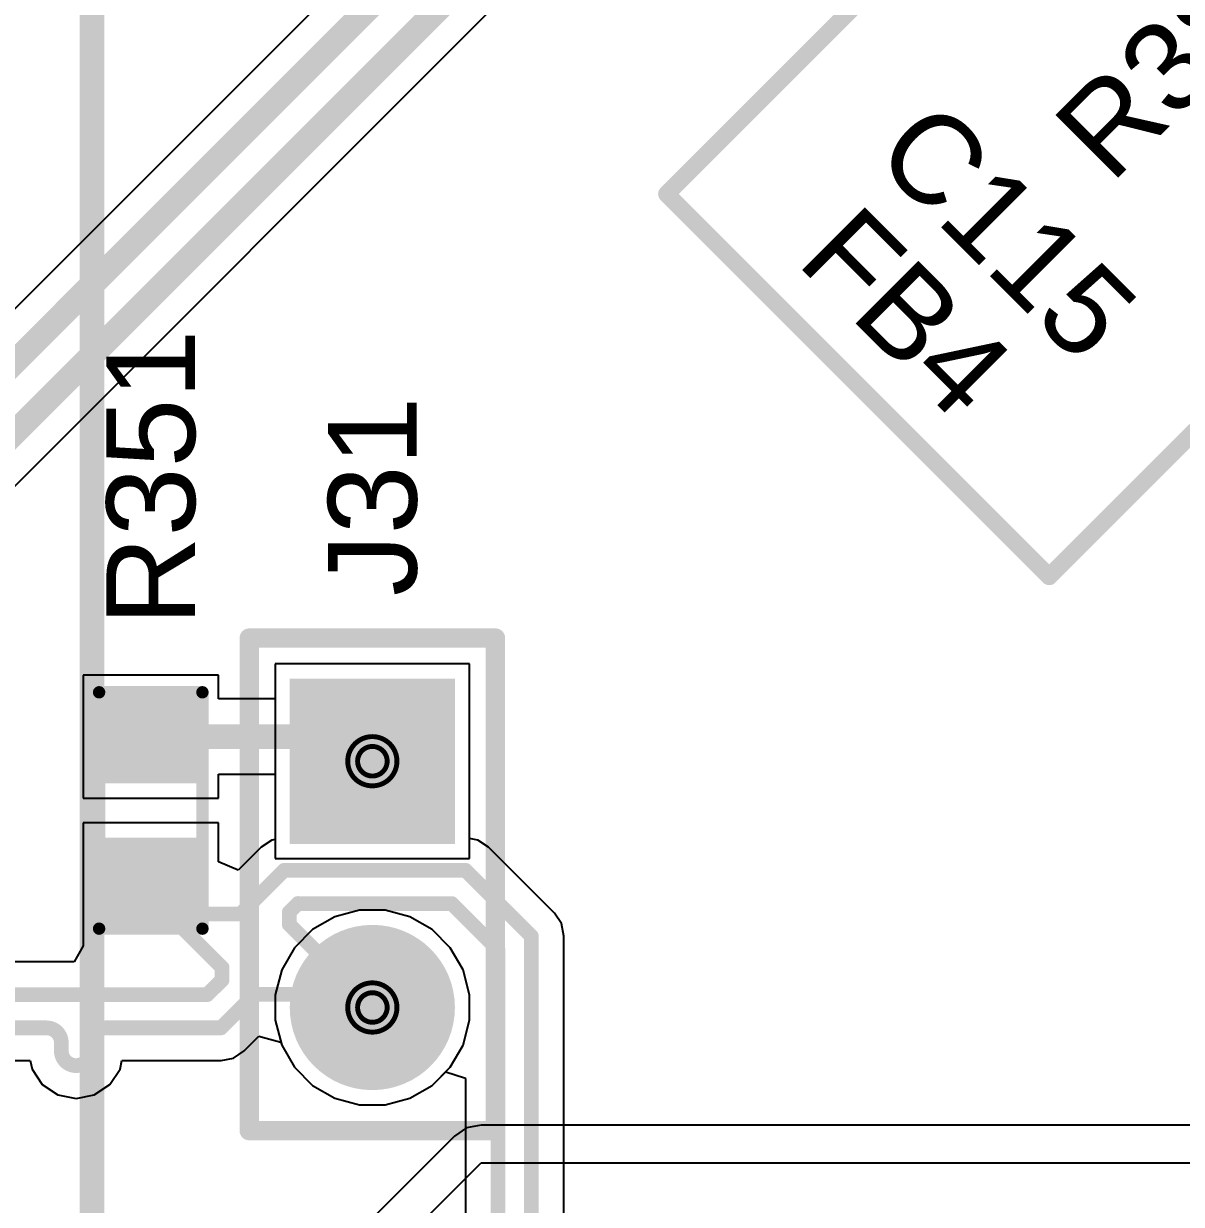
# Model space of a CAD drawing. Header units: inches. Extents: x -11 to 5428, y 0 to 5423.
# Drawn here: x 171.3 to 183.24, y 20.06 to 32.24 of the extents above; entities that cross this region are included whole.
import ezdxf

# ---------------------------------------------------------------- set-up
doc = ezdxf.new("R2010")
doc.units = ezdxf.units.IN
for name, color, linetype in [('Bottom Layer', 5, 'Continuous'), ('Bottom Solder', 6, 'Continuous'), ('Dimension', 6, 'Continuous'), ('Drill Drawing', 1, 'Continuous'), ('GND', 16, 'Continuous'), ('Multi-Layer', 9, 'Continuous'), ('Pad Holes', 156, 'Continuous'), ('PWR', 76, 'Continuous'), ('Top Layer', 1, 'Continuous'), ('Top Overlay', 2, 'Continuous'), ('Top Paste', 8, 'Continuous'), ('Top Solder', 216, 'Continuous')]:
    doc.layers.add(name, color=color, linetype=linetype)
doc.styles.add('Arial', font='', dxfattribs={"height": 0.2})
doc.styles.get('Arial').set_extended_font_data('Arial')

# ---------------------------------------------------------------- blocks, each defined once
blk = doc.blocks.new('HDR1X2__8')
at = {"layer": 'Bottom Layer'}
blk.add_hatch(color=5, dxfattribs=at).paths.add_polyline_path([(-0.75, 0.75), (0.75, 0.75), (0.75, -0.75), (-0.75, -0.75)])
h = blk.add_hatch(color=5, dxfattribs=at)
edge = h.paths.add_edge_path()
edge.add_arc((2.54, 0), 0.75, 0, 360)
at = {"layer": 'Bottom Solder'}
blk.add_hatch(color=6, dxfattribs=at).paths.add_polyline_path([(-0.852, 0.852), (0.852, 0.852), (0.852, -0.852), (-0.852, -0.852)])
h = blk.add_hatch(color=6, dxfattribs=at)
edge = h.paths.add_edge_path()
edge.add_arc((2.54, 0), 0.852, 0, 360)
at = {"layer": 'GND'}
blk.add_hatch(color=16, dxfattribs=at).paths.add_polyline_path([(-0.75, 0.75), (0.75, 0.75), (0.75, -0.75), (-0.75, -0.75)])
h = blk.add_hatch(color=16, dxfattribs=at)
edge = h.paths.add_edge_path()
edge.add_arc((2.54, 0), 0.75, 0, 360)
at = {"layer": 'Multi-Layer'}
blk.add_hatch(color=9, dxfattribs=at).paths.add_polyline_path([(-0.75, 0.75), (0.75, 0.75), (0.75, -0.75), (-0.75, -0.75)])
h = blk.add_hatch(color=9, dxfattribs=at)
edge = h.paths.add_edge_path()
edge.add_arc((2.54, 0), 0.75, 0, 360)
at = {"layer": 'Pad Holes'}
h = blk.add_hatch(color=7, dxfattribs=at)
edge = h.paths.add_edge_path()
edge.add_arc((0, 0), 0.45, 0, 360)
h = blk.add_hatch(color=7, dxfattribs=at)
edge = h.paths.add_edge_path()
edge.add_arc((2.54, 0), 0.45, 0, 360)
at = {"layer": 'PWR'}
blk.add_hatch(color=76, dxfattribs=at).paths.add_polyline_path([(-0.75, 0.75), (0.75, 0.75), (0.75, -0.75), (-0.75, -0.75)])
h = blk.add_hatch(color=76, dxfattribs=at)
edge = h.paths.add_edge_path()
edge.add_arc((2.54, 0), 0.75, 0, 360)
at = {"layer": 'Top Layer'}
blk.add_hatch(color=1, dxfattribs=at).paths.add_polyline_path([(-0.75, 0.75), (0.75, 0.75), (0.75, -0.75), (-0.75, -0.75)])
h = blk.add_hatch(color=1, dxfattribs=at)
edge = h.paths.add_edge_path()
edge.add_arc((2.54, 0), 0.75, 0, 360)
at = {"layer": 'Top Solder'}
blk.add_hatch(color=216, dxfattribs=at).paths.add_polyline_path([(-0.852, 0.852), (0.852, 0.852), (0.852, -0.852), (-0.852, -0.852)])
h = blk.add_hatch(color=216, dxfattribs=at)
edge = h.paths.add_edge_path()
edge.add_arc((2.54, 0), 0.852, 0, 360)
at = {"layer": 'Top Overlay'}
for points in [[(-1.27, -1.27, 0.2, 0.2, 0), (-1.27, 1.27, 0.2, 0.2, 0)], [(3.81, 1.27, 0.2, 0.2, 0), (-1.27, 1.27, 0.2, 0.2, 0)], [(3.81, -1.27, 0.2, 0.2, 0), (3.81, 1.27, 0.2, 0.2, 0)], [(3.81, -1.27, 0.2, 0.2, 0), (-1.27, -1.27, 0.2, 0.2, 0)]]:
    blk.add_lwpolyline(points, format="xyseb", dxfattribs=at)
for points in [[(-1.32, 1.27, 0.1, 0.1, 1), (-1.22, 1.27, 0.1, 0.1, 1)], [(-1.32, 1.27, 0.1, 0.1, 1), (-1.22, 1.27, 0.1, 0.1, 1)], [(3.76, 1.27, 0.1, 0.1, 1), (3.86, 1.27, 0.1, 0.1, 1)], [(3.76, 1.27, 0.1, 0.1, 1), (3.86, 1.27, 0.1, 0.1, 1)], [(-1.32, -1.27, 0.1, 0.1, 1), (-1.22, -1.27, 0.1, 0.1, 1)], [(-1.32, -1.27, 0.1, 0.1, 1), (-1.22, -1.27, 0.1, 0.1, 1)], [(3.76, -1.27, 0.1, 0.1, 1), (3.86, -1.27, 0.1, 0.1, 1)], [(3.76, -1.27, 0.1, 0.1, 1), (3.86, -1.27, 0.1, 0.1, 1)]]:
    blk.add_lwpolyline(points, format="xyseb", close=True, dxfattribs=at)
blk = doc.blocks.new('R___0603_276')
at = {"layer": 'Top Layer'}
for points in [[(-0.381, 0.445), (-0.381, -0.444), (-1.143, -0.444), (-1.143, 0.445)], [(1.143, 0.445), (1.143, -0.444), (0.381, -0.444), (0.381, 0.445)]]:
    blk.add_hatch(color=1, dxfattribs=at).paths.add_polyline_path(points)
at = {"layer": 'Top Paste'}
for points in [[(-0.381, 0.445), (-0.381, -0.444), (-1.143, -0.444), (-1.143, 0.445)], [(1.143, 0.445), (1.143, -0.444), (0.381, -0.444), (0.381, 0.445)]]:
    blk.add_hatch(color=8, dxfattribs=at).paths.add_polyline_path(points)
at = {"layer": 'Top Solder'}
for points in [[(-0.279, 0.546), (-0.279, -0.546), (-1.245, -0.546), (-1.245, 0.546)], [(1.245, 0.546), (1.245, -0.546), (0.279, -0.546), (0.279, 0.546)]]:
    blk.add_hatch(color=216, dxfattribs=at).paths.add_polyline_path(points)
at = {"layer": 'Top Overlay'}
for points in [[(-1.219, -0.533, 0.127, 0.127, 0), (-1.219, 0.533, 0.127, 0.127, 0)], [(1.219, 0.533, 0.127, 0.127, 0), (-1.219, 0.533, 0.127, 0.127, 0)], [(1.219, -0.533, 0.127, 0.127, 0), (1.219, 0.533, 0.127, 0.127, 0)], [(1.219, -0.533, 0.127, 0.127, 0), (-1.219, -0.533, 0.127, 0.127, 0)]]:
    blk.add_lwpolyline(points, format="xyseb", dxfattribs=at)
for points in [[(-1.251, 0.533, 0.0635, 0.0635, 1), (-1.187, 0.533, 0.0635, 0.0635, 1)], [(-1.251, 0.533, 0.0635, 0.0635, 1), (-1.187, 0.533, 0.0635, 0.0635, 1)], [(1.187, 0.533, 0.0635, 0.0635, 1), (1.251, 0.533, 0.0635, 0.0635, 1)], [(1.187, 0.533, 0.0635, 0.0635, 1), (1.251, 0.533, 0.0635, 0.0635, 1)], [(-1.251, -0.533, 0.0635, 0.0635, 1), (-1.187, -0.533, 0.0635, 0.0635, 1)], [(-1.251, -0.533, 0.0635, 0.0635, 1), (-1.187, -0.533, 0.0635, 0.0635, 1)], [(1.187, -0.533, 0.0635, 0.0635, 1), (1.251, -0.533, 0.0635, 0.0635, 1)], [(1.187, -0.533, 0.0635, 0.0635, 1), (1.251, -0.533, 0.0635, 0.0635, 1)]]:
    blk.add_lwpolyline(points, format="xyseb", close=True, dxfattribs=at)

msp = doc.modelspace()

# ---------------------------------------------------------------- linework, layer by layer
at = {"layer": 'Bottom Layer'}
for p, q in [((175.733, 33.828), (168.921, 27.016)), ((169.57, 25.838), (176.382, 32.65)), ((175.897, 25.636), (173.889, 25.636)), ((173.889, 25.636), (173.889, 23.628)), ((175.897, 23.628), (175.897, 25.636)), ((173.889, 23.628), (175.897, 23.628)), ((174.506, 23.027), (174.277, 22.895)), ((174.761, 23.096), (174.506, 23.027)), ((175.025, 23.096), (174.761, 23.096)), ((175.281, 23.027), (175.025, 23.096)), ((175.51, 22.895), (175.281, 23.027)), ((174.277, 22.895), (174.09, 22.708)), ((175.697, 22.708), (175.51, 22.895)), ((174.09, 22.708), (173.958, 22.479)), ((175.829, 22.479), (175.697, 22.708)), ((173.958, 22.479), (173.889, 22.224)), ((175.897, 22.224), (175.829, 22.479)), ((173.889, 22.224), (173.889, 21.96)), ((175.897, 21.96), (175.897, 22.224)), ((173.889, 21.96), (173.958, 21.704)), ((175.829, 21.704), (175.897, 21.96)), ((173.958, 21.704), (174.09, 21.475)), ((175.697, 21.475), (175.829, 21.704)), ((174.09, 21.475), (174.277, 21.288)), ((175.51, 21.288), (175.697, 21.475)), ((174.277, 21.288), (174.506, 21.156)), ((175.281, 21.156), (175.51, 21.288)), ((174.506, 21.156), (174.761, 21.088)), ((174.761, 21.088), (175.025, 21.088)), ((175.025, 21.088), (175.281, 21.156))]:
    msp.add_line(p, q, dxfattribs=at)
for points in [[(169.082, 26.628, 0.254, 0.254, 0), (176.007, 33.553, 0.254, 0.254, 0)], [(169.295, 26.113, 0.254, 0.254, 0), (176.221, 33.038, 0.254, 0.254, 0)]]:
    msp.add_lwpolyline(points, format="xyseb", dxfattribs=at)
at = {"layer": 'Dimension'}
msp.add_lwpolyline([(172, 0, 0.254, 0.254, 0), (172, 110, 0.254, 0.254, 0)], format="xyseb", dxfattribs=at)
at = {"layer": 'Drill Drawing'}
for points in [[(175.147, 24.632, 0.0508, 0.0508, 1), (174.639, 24.632, 0.0508, 0.0508, 1)], [(175.046, 24.632, 0.0508, 0.0508, 1), (174.741, 24.632, 0.0508, 0.0508, 1)], [(174.627, 24.632, 0.0254, 0.0254, 1), (174.652, 24.632, 0.0254, 0.0254, 1)], [(174.728, 24.632, 0.0254, 0.0254, 1), (174.754, 24.632, 0.0254, 0.0254, 1)], [(175.033, 24.632, 0.0254, 0.0254, 1), (175.058, 24.632, 0.0254, 0.0254, 1)], [(175.135, 24.632, 0.0254, 0.0254, 1), (175.16, 24.632, 0.0254, 0.0254, 1)], [(175.147, 22.092, 0.0508, 0.0508, 1), (174.639, 22.092, 0.0508, 0.0508, 1)], [(175.046, 22.092, 0.0508, 0.0508, 1), (174.741, 22.092, 0.0508, 0.0508, 1)], [(174.627, 22.092, 0.0254, 0.0254, 1), (174.652, 22.092, 0.0254, 0.0254, 1)], [(174.728, 22.092, 0.0254, 0.0254, 1), (174.754, 22.092, 0.0254, 0.0254, 1)], [(175.033, 22.092, 0.0254, 0.0254, 1), (175.058, 22.092, 0.0254, 0.0254, 1)], [(175.135, 22.092, 0.0254, 0.0254, 1), (175.16, 22.092, 0.0254, 0.0254, 1)]]:
    msp.add_lwpolyline(points, format="xyseb", close=True, dxfattribs=at)
at = {"layer": 'GND'}
for p, q in [((175.897, 25.636), (173.889, 25.636)), ((173.889, 25.636), (173.889, 23.628)), ((175.897, 23.628), (175.897, 25.636)), ((173.889, 23.628), (175.897, 23.628)), ((174.506, 23.027), (174.277, 22.895)), ((174.761, 23.096), (174.506, 23.027)), ((175.025, 23.096), (174.761, 23.096)), ((175.281, 23.027), (175.025, 23.096)), ((175.51, 22.895), (175.281, 23.027)), ((174.277, 22.895), (174.09, 22.708)), ((175.697, 22.708), (175.51, 22.895)), ((174.09, 22.708), (173.958, 22.479)), ((175.829, 22.479), (175.697, 22.708)), ((173.958, 22.479), (173.889, 22.224)), ((175.897, 22.224), (175.829, 22.479)), ((173.889, 22.224), (173.889, 21.96)), ((175.897, 21.96), (175.897, 22.224)), ((173.889, 21.96), (173.958, 21.704)), ((175.829, 21.704), (175.897, 21.96)), ((173.958, 21.704), (174.09, 21.475)), ((175.697, 21.475), (175.829, 21.704)), ((174.09, 21.475), (174.277, 21.288)), ((175.51, 21.288), (175.697, 21.475)), ((174.277, 21.288), (174.506, 21.156)), ((175.281, 21.156), (175.51, 21.288)), ((174.506, 21.156), (174.761, 21.088)), ((174.761, 21.088), (175.025, 21.088)), ((175.025, 21.088), (175.281, 21.156)), ((175.866, 20.85), (175.74, 20.766)), ((176.015, 20.879), (175.866, 20.85)), ((184.738, 20.879), (176.015, 20.879)), ((175.74, 20.766), (173.792, 18.817)), ((174.066, 18.542), (176.015, 20.491)), ((176.015, 20.491), (189.063, 20.491))]:
    msp.add_line(p, q, dxfattribs=at)
at = {"layer": 'PWR'}
for p, q in [((175.897, 25.636), (173.889, 25.636)), ((173.889, 25.636), (173.889, 23.628)), ((175.897, 23.628), (175.897, 25.636)), ((173.889, 23.628), (175.897, 23.628)), ((174.506, 23.027), (174.277, 22.895)), ((174.761, 23.096), (174.506, 23.027)), ((175.025, 23.096), (174.761, 23.096)), ((175.281, 23.027), (175.025, 23.096)), ((175.51, 22.895), (175.281, 23.027)), ((174.277, 22.895), (174.09, 22.708)), ((175.697, 22.708), (175.51, 22.895)), ((174.09, 22.708), (173.958, 22.479)), ((175.829, 22.479), (175.697, 22.708)), ((173.958, 22.479), (173.889, 22.224)), ((175.897, 22.224), (175.829, 22.479)), ((173.889, 22.224), (173.889, 21.96)), ((175.897, 21.96), (175.897, 22.224)), ((173.889, 21.96), (173.958, 21.704)), ((175.829, 21.704), (175.897, 21.96)), ((173.958, 21.704), (174.09, 21.475)), ((175.697, 21.475), (175.829, 21.704)), ((174.09, 21.475), (174.277, 21.288)), ((175.51, 21.288), (175.697, 21.475)), ((174.277, 21.288), (174.506, 21.156)), ((175.281, 21.156), (175.51, 21.288)), ((174.506, 21.156), (174.761, 21.088)), ((174.761, 21.088), (175.025, 21.088)), ((175.025, 21.088), (175.281, 21.156))]:
    msp.add_line(p, q, dxfattribs=at)
at = {"layer": 'Top Layer'}
for p, q in [((175.897, 25.636), (173.889, 25.636)), ((173.889, 25.636), (173.889, 25.274)), ((175.897, 23.835), (175.897, 25.636)), ((173.306, 25.521), (171.909, 25.521)), ((171.909, 25.521), (171.909, 24.251)), ((173.306, 25.274), (173.306, 25.521)), ((173.889, 25.274), (173.306, 25.274)), ((173.306, 24.251), (173.306, 24.497)), ((173.306, 24.497), (173.889, 24.497)), ((173.889, 24.497), (173.889, 23.825)), ((171.909, 24.251), (173.306, 24.251)), ((173.306, 23.997), (171.909, 23.997)), ((171.909, 23.997), (171.909, 22.727)), ((173.306, 23.593), (173.306, 23.997)), ((173.855, 23.818), (173.745, 23.745)), ((173.889, 23.825), (173.855, 23.818)), ((175.983, 23.818), (175.897, 23.835)), ((176.092, 23.745), (175.983, 23.818)), ((173.745, 23.745), (173.509, 23.509)), ((176.771, 23.066), (176.092, 23.745)), ((173.509, 23.509), (173.306, 23.593)), ((176.844, 22.957), (176.771, 23.066)), ((176.87, 22.828), (176.844, 22.957)), ((176.87, 19.604), (176.87, 22.828)), ((171.909, 22.727), (171.817, 22.562)), ((171.817, 22.562), (171.15, 22.562)), ((173.57, 21.644), (173.723, 21.796)), ((173.723, 21.796), (173.949, 21.736)), ((173.949, 21.736), (173.958, 21.704)), ((173.958, 21.704), (174.09, 21.475)), ((173.332, 21.545), (173.461, 21.571)), ((173.461, 21.571), (173.57, 21.644)), ((170.869, 21.545), (171.364, 21.545)), ((171.364, 21.545), (171.382, 21.456)), ((171.382, 21.456), (171.488, 21.297)), ((172.184, 21.297), (172.291, 21.456)), ((172.291, 21.456), (172.308, 21.545)), ((172.308, 21.545), (173.332, 21.545)), ((174.09, 21.475), (174.277, 21.288)), ((175.51, 21.288), (175.65, 21.429)), ((175.65, 21.429), (175.843, 21.367)), ((175.843, 21.367), (175.854, 21.359)), ((175.854, 21.359), (175.854, 19.885)), ((171.488, 21.297), (171.648, 21.19)), ((172.024, 21.19), (172.184, 21.297)), ((174.277, 21.288), (174.506, 21.156)), ((175.281, 21.156), (175.51, 21.288)), ((171.648, 21.19), (171.836, 21.153)), ((171.836, 21.153), (172.024, 21.19)), ((174.506, 21.156), (174.761, 21.088)), ((174.761, 21.088), (175.025, 21.088)), ((175.025, 21.088), (175.281, 21.156))]:
    msp.add_line(p, q, dxfattribs=at)
for points in [[(172.607, 24.886, 0.254, 0.254, 0), (174.639, 24.886, 0.254, 0.254, 0)], [(174.639, 24.886, 0.254, 0.254, 0), (174.893, 24.632, 0.254, 0.254, 0)], [(173.533, 23.057, 0.152, 0.152, 0), (173.983, 23.507, 0.152, 0.152, 0)], [(173.983, 23.507, 0.152, 0.152, 0), (175.854, 23.507, 0.152, 0.152, 0)], [(175.854, 23.507, 0.152, 0.152, 0), (176.533, 22.828, 0.152, 0.152, 0)], [(172.607, 23.362, 0.152, 0.152, 0), (172.671, 23.362, 0.152, 0.152, 0)], [(172.671, 23.362, 0.152, 0.152, 0), (172.976, 23.057, 0.152, 0.152, 0)], [(174.036, 23.075, 0.152, 0.152, 0), (174.125, 23.164, 0.152, 0.152, 0)], [(174.036, 22.949, 0.152, 0.152, 0), (174.036, 23.075, 0.152, 0.152, 0)], [(174.125, 23.164, 0.152, 0.152, 0), (175.712, 23.164, 0.152, 0.152, 0)], [(175.712, 23.164, 0.152, 0.152, 0), (176.19, 22.686, 0.152, 0.152, 0)], [(172.942, 22.905, 0.152, 0.152, 0), (172.942, 23.057, 0.152, 0.152, 0)], [(172.976, 23.057, 0.152, 0.152, 0), (173.533, 23.057, 0.152, 0.152, 0)], [(174.036, 22.949, 0.152, 0.152, 0), (174.757, 22.228, 0.152, 0.152, 0)], [(172.942, 22.905, 0.152, 0.152, 0), (173.343, 22.504, 0.152, 0.152, 0)], [(176.533, 19.604, 0.152, 0.152, 0), (176.533, 22.828, 0.152, 0.152, 0)], [(176.19, 19.746, 0.152, 0.152, 0), (176.19, 22.686, 0.152, 0.152, 0)], [(173.343, 22.377, 0.152, 0.152, 0), (173.343, 22.504, 0.152, 0.152, 0)], [(173.19, 22.225, 0.152, 0.152, 0), (173.343, 22.377, 0.152, 0.152, 0)], [(171.011, 22.225, 0.152, 0.152, 0), (173.19, 22.225, 0.152, 0.152, 0)], [(173.332, 21.882, 0.152, 0.152, 0), (173.678, 22.228, 0.152, 0.152, 0)], [(173.678, 22.228, 0.152, 0.152, 0), (174.757, 22.228, 0.152, 0.152, 0)], [(174.757, 22.228, 0.152, 0.152, 0), (174.893, 22.092, 0.152, 0.152, 0)], [(171.15, 21.882, 0.152, 0.152, 0), (171.531, 21.882, 0.152, 0.152, 0)], [(171.531, 21.882, 0.152, 0.152, -0.414214), (171.684, 21.73, 0.152, 0.152, 0)], [(171.989, 21.73, 0.152, 0.152, -0.414214), (172.141, 21.882, 0.152, 0.152, 0)], [(172.141, 21.882, 0.152, 0.152, 0), (172.515, 21.882, 0.152, 0.152, 0)], [(172.515, 21.882, 0.152, 0.152, 0), (173.332, 21.882, 0.152, 0.152, 0)], [(171.684, 21.645, 0.152, 0.152, 0), (171.684, 21.73, 0.152, 0.152, 0)], [(171.989, 21.645, 0.152, 0.152, 0), (171.989, 21.73, 0.152, 0.152, 0)], [(171.989, 21.645, 0.152, 0.152, -1), (171.684, 21.645, 0.152, 0.152, 0)]]:
    msp.add_lwpolyline(points, format="xyseb", dxfattribs=at)
for points in [[(172.544, 24.886, 0.127, 0.127, 1), (172.671, 24.886, 0.127, 0.127, 1)], [(174.576, 24.886, 0.127, 0.127, 1), (174.703, 24.886, 0.127, 0.127, 1)], [(174.576, 24.886, 0.127, 0.127, 1), (174.703, 24.886, 0.127, 0.127, 1)], [(174.83, 24.632, 0.127, 0.127, 1), (174.957, 24.632, 0.127, 0.127, 1)], [(173.945, 23.507, 0.0762, 0.0762, 1), (174.021, 23.507, 0.0762, 0.0762, 1)], [(173.945, 23.507, 0.0762, 0.0762, 1), (174.021, 23.507, 0.0762, 0.0762, 1)], [(175.816, 23.507, 0.0762, 0.0762, 1), (175.892, 23.507, 0.0762, 0.0762, 1)], [(175.816, 23.507, 0.0762, 0.0762, 1), (175.892, 23.507, 0.0762, 0.0762, 1)], [(172.569, 23.362, 0.0762, 0.0762, 1), (172.645, 23.362, 0.0762, 0.0762, 1)], [(172.633, 23.362, 0.0762, 0.0762, 1), (172.709, 23.362, 0.0762, 0.0762, 1)], [(172.633, 23.362, 0.0762, 0.0762, 1), (172.709, 23.362, 0.0762, 0.0762, 1)], [(173.998, 23.075, 0.0762, 0.0762, 1), (174.074, 23.075, 0.0762, 0.0762, 1)], [(173.998, 23.075, 0.0762, 0.0762, 1), (174.074, 23.075, 0.0762, 0.0762, 1)], [(174.087, 23.164, 0.0762, 0.0762, 1), (174.164, 23.164, 0.0762, 0.0762, 1)], [(174.087, 23.164, 0.0762, 0.0762, 1), (174.164, 23.164, 0.0762, 0.0762, 1)], [(175.674, 23.164, 0.0762, 0.0762, 1), (175.75, 23.164, 0.0762, 0.0762, 1)], [(175.674, 23.164, 0.0762, 0.0762, 1), (175.75, 23.164, 0.0762, 0.0762, 1)], [(172.903, 23.057, 0.0762, 0.0762, 1), (172.98, 23.057, 0.0762, 0.0762, 1)], [(172.937, 23.057, 0.0762, 0.0762, 1), (173.014, 23.057, 0.0762, 0.0762, 1)], [(172.937, 23.057, 0.0762, 0.0762, 1), (173.014, 23.057, 0.0762, 0.0762, 1)], [(173.495, 23.057, 0.0762, 0.0762, 1), (173.571, 23.057, 0.0762, 0.0762, 1)], [(173.495, 23.057, 0.0762, 0.0762, 1), (173.571, 23.057, 0.0762, 0.0762, 1)], [(173.998, 22.949, 0.0762, 0.0762, 1), (174.074, 22.949, 0.0762, 0.0762, 1)], [(173.998, 22.949, 0.0762, 0.0762, 1), (174.074, 22.949, 0.0762, 0.0762, 1)], [(172.903, 22.905, 0.0762, 0.0762, 1), (172.98, 22.905, 0.0762, 0.0762, 1)], [(172.903, 22.905, 0.0762, 0.0762, 1), (172.98, 22.905, 0.0762, 0.0762, 1)], [(176.495, 22.828, 0.0762, 0.0762, 1), (176.571, 22.828, 0.0762, 0.0762, 1)], [(176.495, 22.828, 0.0762, 0.0762, 1), (176.571, 22.828, 0.0762, 0.0762, 1)], [(176.152, 22.686, 0.0762, 0.0762, 1), (176.228, 22.686, 0.0762, 0.0762, 1)], [(176.152, 22.686, 0.0762, 0.0762, 1), (176.228, 22.686, 0.0762, 0.0762, 1)], [(173.304, 22.504, 0.0762, 0.0762, 1), (173.381, 22.504, 0.0762, 0.0762, 1)], [(173.304, 22.504, 0.0762, 0.0762, 1), (173.381, 22.504, 0.0762, 0.0762, 1)], [(173.304, 22.377, 0.0762, 0.0762, 1), (173.381, 22.377, 0.0762, 0.0762, 1)], [(173.304, 22.377, 0.0762, 0.0762, 1), (173.381, 22.377, 0.0762, 0.0762, 1)], [(173.152, 22.225, 0.0762, 0.0762, 1), (173.228, 22.225, 0.0762, 0.0762, 1)], [(173.152, 22.225, 0.0762, 0.0762, 1), (173.228, 22.225, 0.0762, 0.0762, 1)], [(173.64, 22.228, 0.0762, 0.0762, 1), (173.716, 22.228, 0.0762, 0.0762, 1)], [(173.64, 22.228, 0.0762, 0.0762, 1), (173.716, 22.228, 0.0762, 0.0762, 1)], [(174.719, 22.228, 0.0762, 0.0762, 1), (174.795, 22.228, 0.0762, 0.0762, 1)], [(174.719, 22.228, 0.0762, 0.0762, 1), (174.795, 22.228, 0.0762, 0.0762, 1)], [(174.719, 22.228, 0.0762, 0.0762, 1), (174.795, 22.228, 0.0762, 0.0762, 1)], [(174.855, 22.092, 0.0762, 0.0762, 1), (174.931, 22.092, 0.0762, 0.0762, 1)], [(171.493, 21.882, 0.0762, 0.0762, 1), (171.569, 21.882, 0.0762, 0.0762, 1)], [(171.493, 21.882, 0.0762, 0.0762, 1), (171.569, 21.882, 0.0762, 0.0762, 1)], [(172.103, 21.882, 0.0762, 0.0762, 1), (172.179, 21.882, 0.0762, 0.0762, 1)], [(172.103, 21.882, 0.0762, 0.0762, 1), (172.179, 21.882, 0.0762, 0.0762, 1)], [(172.477, 21.882, 0.0762, 0.0762, 1), (172.553, 21.882, 0.0762, 0.0762, 1)], [(172.477, 21.882, 0.0762, 0.0762, 1), (172.553, 21.882, 0.0762, 0.0762, 1)], [(173.294, 21.882, 0.0762, 0.0762, 1), (173.37, 21.882, 0.0762, 0.0762, 1)], [(173.294, 21.882, 0.0762, 0.0762, 1), (173.37, 21.882, 0.0762, 0.0762, 1)], [(171.646, 21.73, 0.0762, 0.0762, 1), (171.722, 21.73, 0.0762, 0.0762, 1)], [(171.646, 21.73, 0.0762, 0.0762, 1), (171.722, 21.73, 0.0762, 0.0762, 1)], [(171.95, 21.73, 0.0762, 0.0762, 1), (172.027, 21.73, 0.0762, 0.0762, 1)], [(171.95, 21.73, 0.0762, 0.0762, 1), (172.027, 21.73, 0.0762, 0.0762, 1)], [(171.646, 21.645, 0.0762, 0.0762, 1), (171.722, 21.645, 0.0762, 0.0762, 1)], [(171.646, 21.645, 0.0762, 0.0762, 1), (171.722, 21.645, 0.0762, 0.0762, 1)], [(171.95, 21.645, 0.0762, 0.0762, 1), (172.027, 21.645, 0.0762, 0.0762, 1)], [(171.95, 21.645, 0.0762, 0.0762, 1), (172.027, 21.645, 0.0762, 0.0762, 1)]]:
    msp.add_lwpolyline(points, format="xyseb", close=True, dxfattribs=at)
at = {"layer": 'Top Overlay'}
for points in [[(177.93, 30.483, 0.178, 0.178, 0), (182.83, 35.383, 0.178, 0.178, 0)], [(181.876, 26.537, 0.178, 0.178, 0), (186.776, 31.436, 0.178, 0.178, 0)], [(177.93, 30.483, 0.178, 0.178, 0), (181.876, 26.537, 0.178, 0.178, 0)]]:
    msp.add_lwpolyline(points, format="xyseb", dxfattribs=at)
for points in [[(177.886, 30.483, 0.0889, 0.0889, 1), (177.975, 30.483, 0.0889, 0.0889, 1)], [(177.886, 30.483, 0.0889, 0.0889, 1), (177.975, 30.483, 0.0889, 0.0889, 1)], [(181.832, 26.537, 0.0889, 0.0889, 1), (181.921, 26.537, 0.0889, 0.0889, 1)], [(181.832, 26.537, 0.0889, 0.0889, 1), (181.921, 26.537, 0.0889, 0.0889, 1)]]:
    msp.add_lwpolyline(points, format="xyseb", close=True, dxfattribs=at)

# ---------------------------------------------------------------- block references
at = {"rotation": 270}
for name, p in [('HDR1X2__8', (174.893, 24.632)), ('R___0603_276', (172.607, 24.124))]:
    msp.add_blockref(name, p, dxfattribs=at)

# ---------------------------------------------------------------- texts
at = {"layer": 'Top Overlay', "style": 'Arial'}
for s, rotation, p in [('R381', 45, (182.513, 30.576)), ('C115', 315, (180.041, 30.859)), ('FB4', 315, (179.254, 29.772)), ('R351', 90, (173.064, 26.029)), ('J31', 90, (175.35, 26.334))]:
    msp.add_text(s, height=0.9144, rotation=rotation, dxfattribs=at).set_placement(p)

doc.saveas('drawing.dxf')
